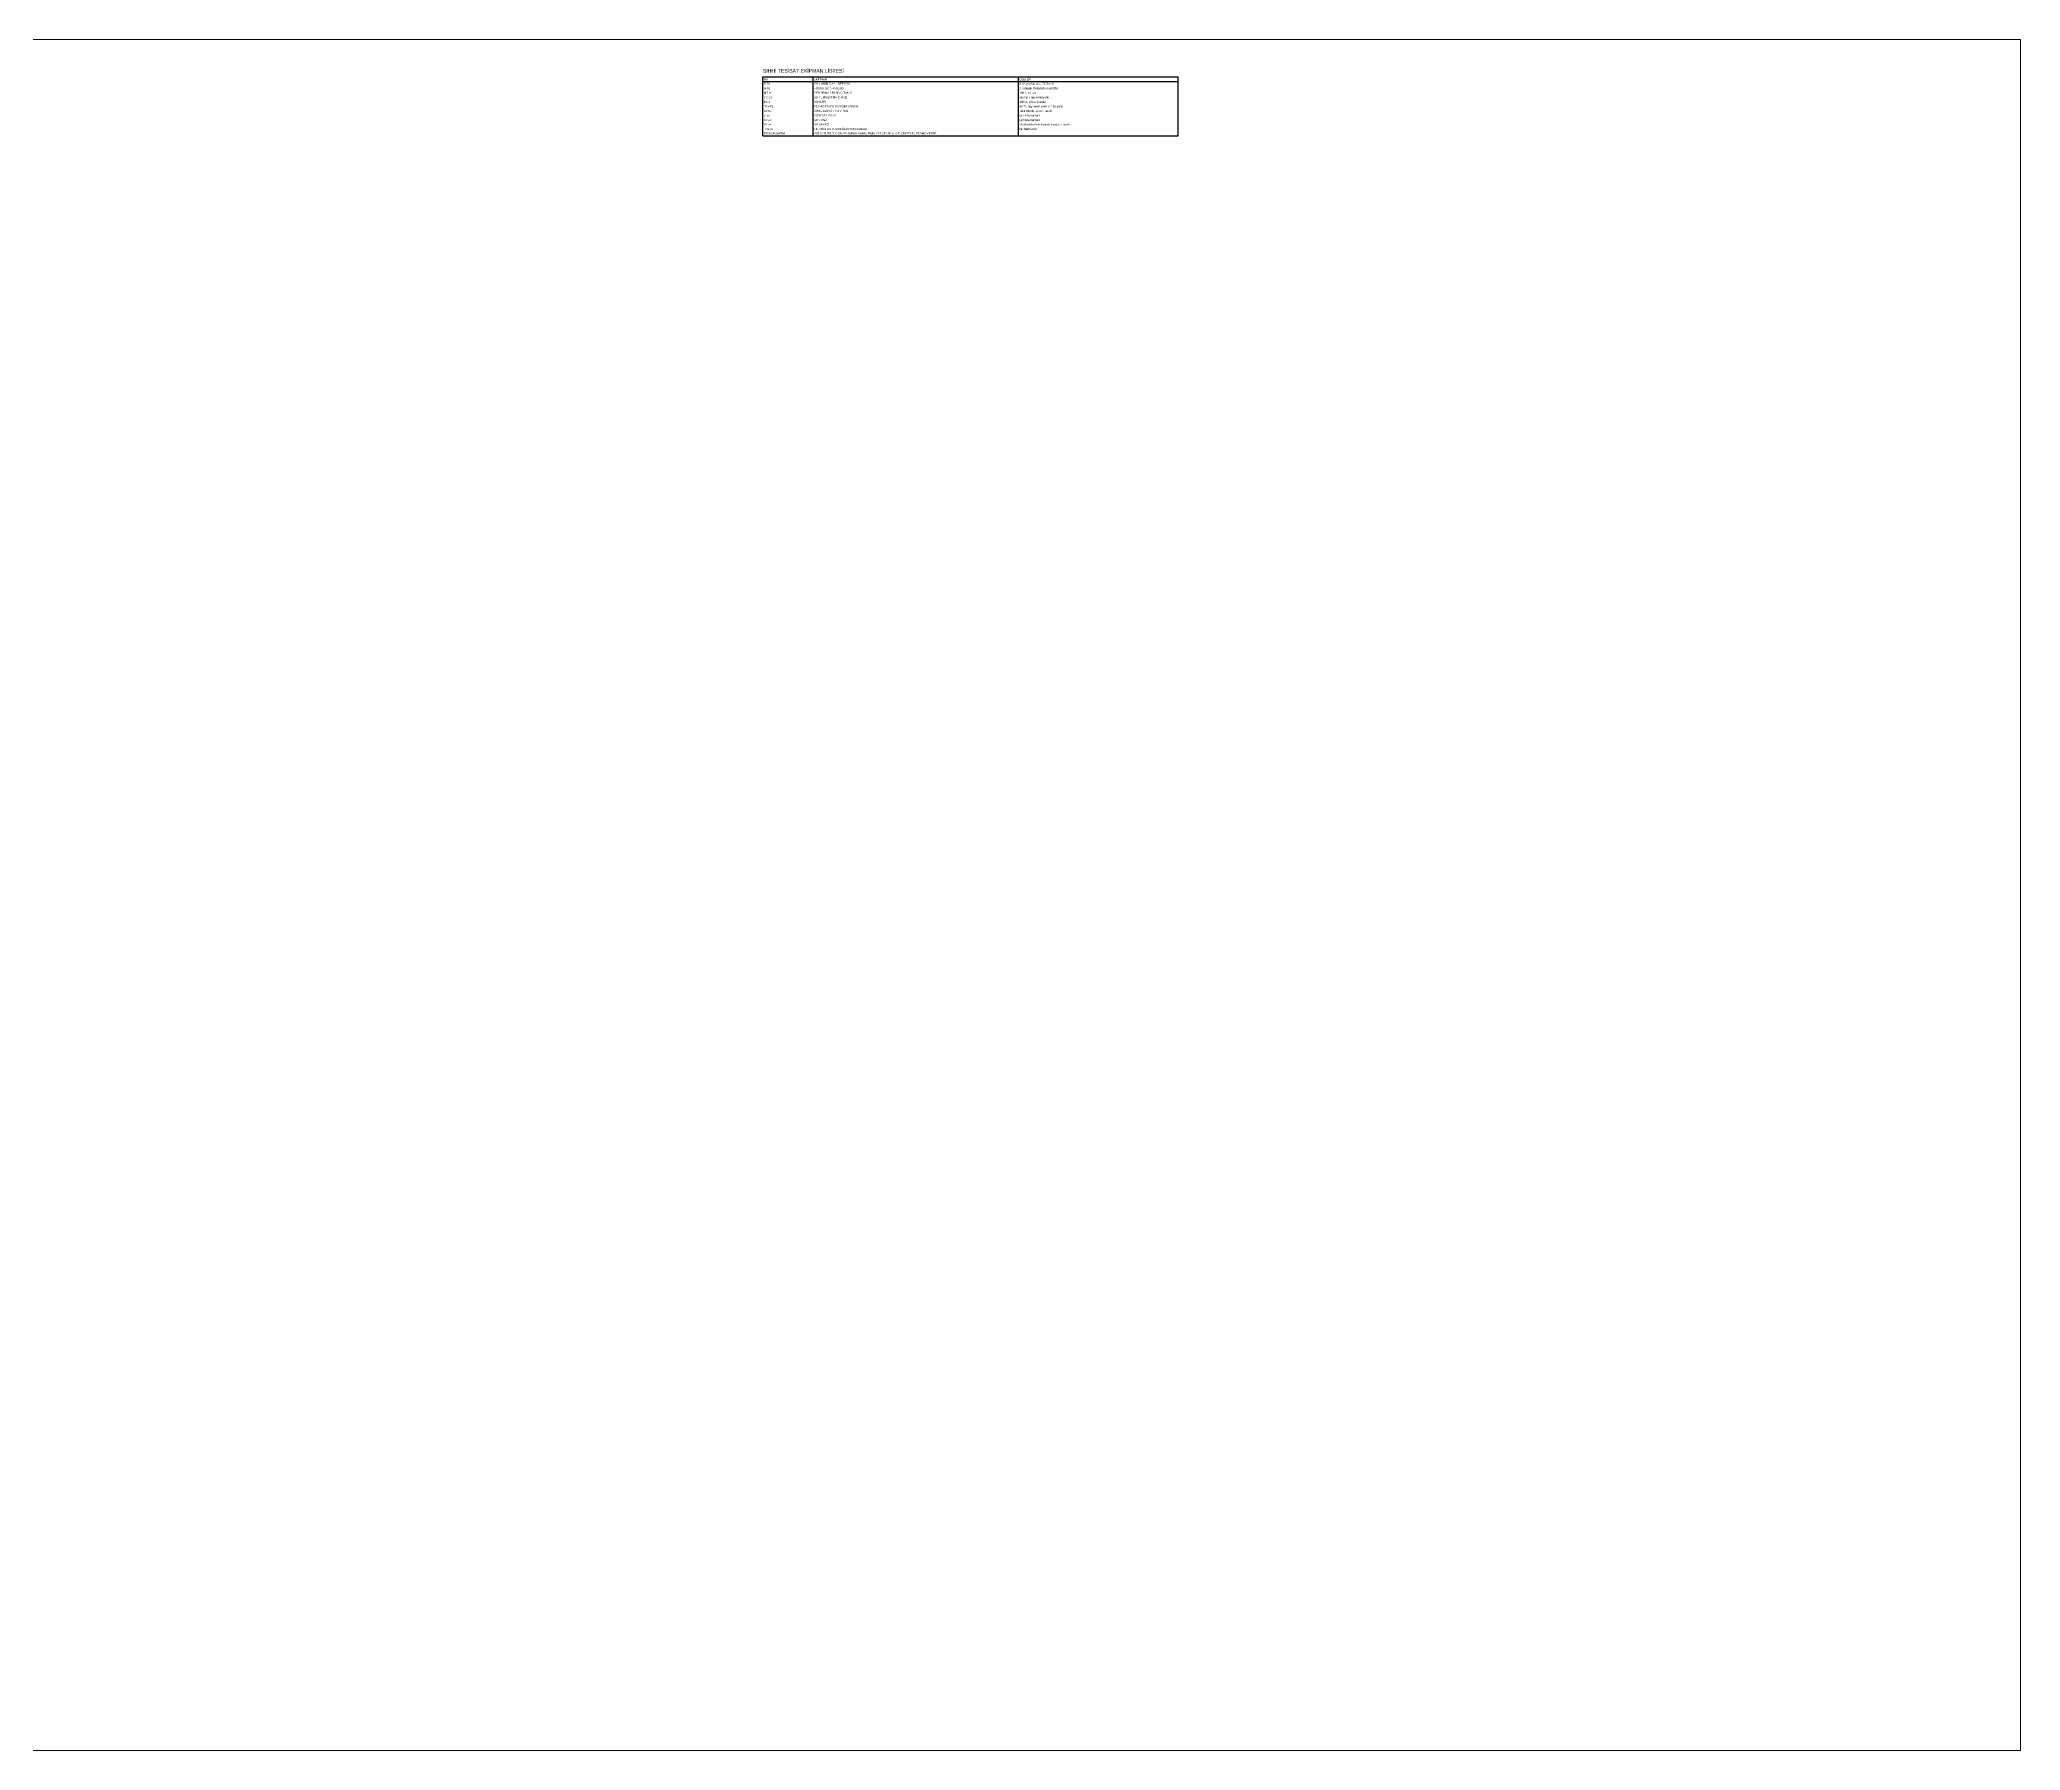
# Model space of a CAD drawing. Header units: centimetres. Extents: x 247996 to 314900, y -468471 to -440326.
# Drawn here: x 268030 to 276712, y -468471 to -460971 of the extents above; entities that cross this region are included whole.
import ezdxf
from ezdxf.enums import TextEntityAlignment as Align

# ---------------------------------------------------------------- set-up
doc = ezdxf.new("R2010")
doc.units = ezdxf.units.CM
doc.layers.add('SCOTT-ANTED', color=144, linetype='CONTINUOUS', lineweight=0)
doc.layers.add('SCOTT-MTY-TES-TABLO', color=7, linetype='Continuous')
doc.styles.add('ROTAS', font='arial.ttf')

msp = doc.modelspace()

# ---------------------------------------------------------------- linework, layer by layer
at = {"layer": 'SCOTT-ANTED'}
for p, q in [((276712.4, -460971.1), (248038.8, -460971.1)), ((276712.4, -460971.1), (276712.4, -468471.1)), ((276712.4, -468471.1), (248038.8, -468471.1))]:
    msp.add_line(p, q, dxfattribs=at)
at = {"layer": 'SCOTT-MTY-TES-TABLO'}
for points in [[(271200, -461135), (273020, -461135)], [(271200, -461392.4), (271200, -461135)], [(271200, -461392.4), (271200, -461135)], [(271420, -461392.4), (271420, -461135)], [(272320, -461392.4), (272320, -461135)], [(273020, -461392.4), (273020, -461135)], [(271200, -461154.8), (273020, -461154.8)], [(271200, -461392.4), (273020, -461392.4)]]:
    msp.add_lwpolyline(points, dxfattribs=at)

# ---------------------------------------------------------------- texts
at = {"layer": 'SCOTT-MTY-TES-TABLO', "style": 'ROTAS', "width": 0.8}
msp.add_text('SIHHİ TESİSAT EKİPMAN LİSTESİ', height=16, dxfattribs=at).set_placement((271200, -461100), align=Align.TOP_LEFT)
for s, p in [('NO', (271204, -461144.9)), ('EKİPMAN', (271424, -461144.9)), ('ÖZELLİK', (272324, -461144.9)), ('YC-01', (271204, -461224.1)), ('D-01', (271204, -461164.7)), ('H-01', (271204, -461184.5)), ('MT-01', (271204, -461204.3)), ('SU YUMUŞATMA CİHAZI', (271424, -461224.1)), ('KULLANIM SUYU DEPOSU', (271424, -461164.7)), ('HİDROFOR (HP-01/02)', (271424, -461184.5)), ('MEMBRANLI BASINÇ TANKI', (271424, -461204.3)), ('otomatik rejenerasyonlu', (272324, -461224.1)), ('6 m³, paslanmaz, 2 bölmeli', (272324, -461164.7)), ('2 pompalı, frekans konvertörlü', (272324, -461184.5)), ('100 L, 10 bar', (272324, -461204.3)), ('V-xx', (271204, -461303.3)), ('TKV-01', (271204, -461263.7)), ('SP-01', (271204, -461283.5)), ('B-01', (271204, -461243.9)), ('TERMOSTATİK KARIŞIM VANASI', (271424, -461263.7)), ('SİRKÜLASYON POMPASI', (271424, -461283.5)), ('BOYLER', (271424, -461243.9)), ('KÜRESEL VANA', (271424, -461303.3)), ('şemada numaralı', (272324, -461303.3)), ('şemada numaralı', (272324, -461323.1)), ('60 °C, lejyonella şoku için by-pass', (272324, -461263.7)), ('1000 L çift serpantinli', (272324, -461243.9)), ('ıslak rotorlu, zaman saatli', (272324, -461283.5)), ('TSV-xx', (271204, -461362.7)), ('CV-xx', (271204, -461323.1)), ('SY-xx', (271204, -461342.9)), ('PT/ŞV/EV/M/TM', (271204, -461382.5)), ('TERMOSTATİK SİRKÜLASYON VANASI', (271424, -461362.7)), ('ÇEK VALF', (271424, -461323.1)), ('SU SAYACI', (271424, -461342.9)), ('PİSLİK TUTUCU / ŞAMANDIRALI VANA / EMNİYET VENTİLİ / MANOMETRE / TERMOMETRE', (271424, -461382.5)), ('ofis/dükkân dolaplarında (soğuk + sıcak)', (272324, -461342.9)), ('kat hattı sonu', (272324, -461362.7))]:
    msp.add_text(s, height=9, dxfattribs=at).set_placement(p, align=Align.MIDDLE_LEFT)

doc.saveas('drawing.dxf')
